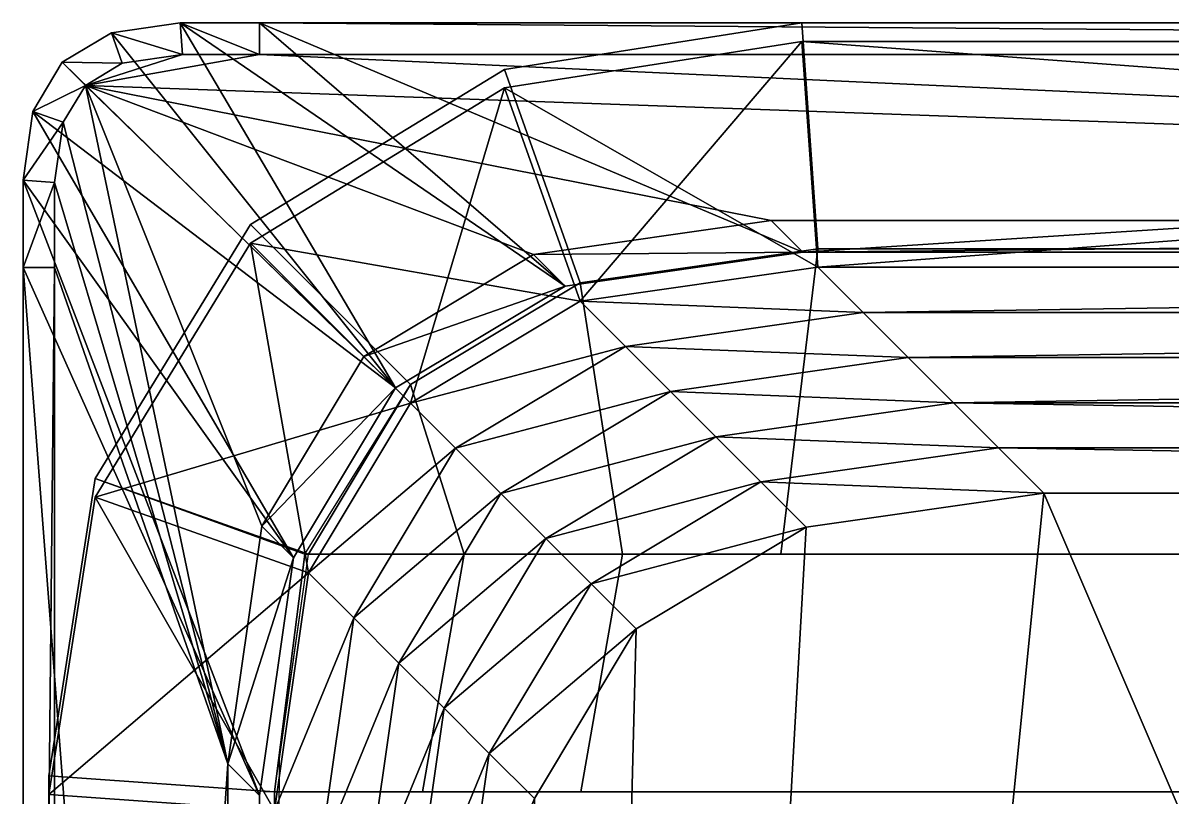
# Model space of a CAD drawing. Extents: x 0 to 153, y -230 to 0.
# Drawn here: x 0 to 38.19, y -25.44 to 0.27 of the extents above; entities that cross this region are included whole.
import ezdxf

# ---------------------------------------------------------------- set-up
doc = ezdxf.new("R2010")
doc.units = 0
doc.layers.add('LIXEIRA', color=141, linetype='CONTINUOUS')

msp = doc.modelspace()

# ---------------------------------------------------------------- linework, layer by layer
at = {"layer": 'LIXEIRA', "linetype": 'CONTINUOUS'}
for p, q in [((15.987, -1.275, 225.665), (25.861, 0.267, 225.665)), ((25.861, 0.267, 220), (15.987, -1.275, 220)), ((127.139, 0.267, 220), (25.861, 0.267, 220)), ((26.394, -7.23, 220), (25.861, 0.267, 220)), ((25.861, 0.267, 220), (25.861, 0.267, 225.665)), ((25.861, 0.267, 225.665), (26.394, -7.23, 225.665)), ((25.861, 0.267, 225.665), (127.139, 0.267, 225.665)), ((7.55, -6.425, 225.665), (15.987, -1.275, 225.665)), ((7.55, -6.425, 220), (15.987, -1.275, 220)), ((18.502, -8.358, 225.665), (15.987, -1.275, 225.665)), ((18.502, -8.358, 220), (15.987, -1.275, 220)), ((15.987, -1.275, 220), (15.987, -1.275, 225.665)), ((2.4, -14.862, 225.665), (7.55, -6.425, 225.665)), ((2.4, -14.862, 220), (7.55, -6.425, 220)), ((7.55, -6.425, 220), (12.865, -11.74, 220)), ((7.55, -6.425, 225.665), (12.865, -11.74, 225.665)), ((7.55, -6.425, 220), (7.55, -6.425, 225.665)), ((18.502, -8.358, 220), (26.394, -7.23, 220)), ((26.394, -7.23, 225.665), (18.502, -8.358, 225.665)), ((26.394, -7.23, 220), (126.606, -7.23, 220)), ((26.394, -7.23, 225.665), (26.394, -7.23, 220)), ((126.606, -7.23, 225.665), (26.394, -7.23, 225.665)), ((12.865, -11.74, 220), (18.502, -8.358, 220)), ((12.865, -11.74, 225.665), (18.502, -8.358, 225.665)), ((18.502, -8.358, 220), (18.502, -8.358, 225.665)), ((9.483, -17.377, 220), (12.865, -11.74, 220)), ((9.483, -17.377, 225.665), (12.865, -11.74, 225.665)), ((12.865, -11.74, 225.665), (12.865, -11.74, 220)), ((0.858, -24.736, 225.665), (2.4, -14.862, 225.665)), ((0.858, -24.736, 220), (2.4, -14.862, 220)), ((2.4, -14.862, 220), (9.483, -17.377, 220)), ((2.4, -14.862, 220), (2.4, -14.862, 225.665)), ((2.4, -14.862, 225.665), (9.483, -17.377, 225.665)), ((8.355, -25.269, 225.665), (9.483, -17.377, 225.665)), ((8.513, -24.168, 220), (9.483, -17.377, 220)), ((14.649, -17.377, 225.67), (9.359, -17.377, 225.67)), ((9.359, -17.377, 225.67), (9.483, -17.377, 220)), ((9.483, -17.377, 225.665), (9.483, -17.377, 220)), ((14.649, -17.377, 220), (14.649, -17.377, 225.67)), ((14.649, -17.377, 225.67), (72.502, -17.377, 225.67)), ((8.355, -202.97, 220), (8.513, -24.168, 220)), ((0.858, -203.502, 220), (0.858, -24.736, 220)), ((0.858, -24.736, 220), (0.858, -24.736, 225.665)), ((0.858, -24.736, 225.665), (8.355, -25.269, 225.665)), ((0.858, -203.502, 225.665), (0.858, -24.736, 225.665)), ((0.858, -24.736, 220), (8.512, -25.269, 220)), ((13.265, -25.269, 225.67), (7.975, -25.269, 225.67)), ((8.355, -202.97, 225.665), (8.355, -25.269, 225.665)), ((8.355, -25.269, 225.665), (8.512, -25.269, 220)), ((13.265, -25.269, 220), (13.265, -25.269, 225.67)), ((13.265, -25.269, 225.67), (71.118, -25.269, 225.67))]:
    msp.add_line(p, q, dxfattribs=at)
at = {"layer": 'LIXEIRA', "linetype": 'CONTINUOUS', "extrusion": (0, -1, 3e-16)}
for p, q in [((9.483, -17.377, 220), (14.649, -17.377, 220)), ((14.649, -17.377, 220), (19.909, -17.377, 220)), ((19.909, -17.377, 220), (25.169, -17.377, 220)), ((19.909, -17.377, 220), (19.909, -17.377, 225.67)), ((25.169, -17.377, 220), (30.429, -17.377, 220)), ((25.169, -17.377, 220), (25.169, -17.377, 225.67)), ((30.429, -17.377, 220), (35.689, -17.377, 220)), ((30.429, -17.377, 220), (30.429, -17.377, 225.67)), ((35.689, -17.377, 220), (40.949, -17.377, 220)), ((35.689, -17.377, 220), (35.689, -17.377, 225.67)), ((8.512, -25.269, 220), (13.265, -25.269, 220)), ((13.265, -25.269, 220), (18.525, -25.269, 220)), ((18.525, -25.269, 220), (23.785, -25.269, 220)), ((18.525, -25.269, 220), (18.525, -25.269, 225.67)), ((23.785, -25.269, 220), (29.045, -25.269, 220)), ((23.785, -25.269, 220), (23.785, -25.269, 225.67)), ((29.045, -25.269, 220), (34.305, -25.269, 220)), ((29.045, -25.269, 220), (29.045, -25.269, 225.67)), ((34.305, -25.269, 220), (39.565, -25.269, 220)), ((34.305, -25.269, 220), (34.305, -25.269, 225.67))]:
    msp.add_line(p, q, dxfattribs=at)
at = {"layer": 'LIXEIRA'}
for points in [[(5.222, 0.267, 220), (2.938, -0.059, 220), (5.297, -0.783, 220), (5.222, 0.267, 220)], [(2.938, -0.059, 210.562), (5.222, 0.267, 210.562), (12.365, -11.854, 209.914), (2.938, -0.059, 210.562)], [(5.222, 0.267, 210.562), (2.938, -0.059, 210.562), (5.222, 0.267, 215.281), (5.222, 0.267, 210.562)], [(2.938, -0.059, 215.281), (5.222, 0.267, 215.281), (2.938, -0.059, 210.562), (2.938, -0.059, 215.281)], [(2.938, -0.059, 220), (5.222, 0.267, 220), (2.938, -0.059, 215.281), (2.938, -0.059, 220)], [(5.222, 0.267, 215.281), (2.938, -0.059, 215.281), (5.222, 0.267, 220), (5.222, 0.267, 215.281)], [(7.855, 0.267, 220), (5.222, 0.267, 220), (7.855, -0.783, 220), (7.855, 0.267, 220)], [(5.297, -0.783, 220), (7.855, -0.783, 220), (5.222, 0.267, 220), (5.297, -0.783, 220)], [(5.222, 0.267, 210.562), (7.855, 0.267, 210.562), (18.002, -8.472, 209.914), (5.222, 0.267, 210.562)], [(18.002, -8.472, 209.914), (12.365, -11.854, 209.914), (5.222, 0.267, 210.562), (18.002, -8.472, 209.914)], [(7.855, 0.267, 210.562), (5.222, 0.267, 210.562), (7.855, 0.267, 215.281), (7.855, 0.267, 210.562)], [(5.222, 0.267, 215.281), (7.855, 0.267, 215.281), (5.222, 0.267, 210.562), (5.222, 0.267, 215.281)], [(5.222, 0.267, 220), (7.855, 0.267, 220), (5.222, 0.267, 215.281), (5.222, 0.267, 220)], [(7.855, 0.267, 215.281), (5.222, 0.267, 215.281), (7.855, 0.267, 220), (7.855, 0.267, 215.281)], [(145.145, 0.267, 220), (7.855, 0.267, 220), (145.145, -0.783, 220), (145.145, 0.267, 220)], [(7.855, -0.783, 220), (145.145, -0.783, 220), (7.855, 0.267, 220), (7.855, -0.783, 220)], [(25.894, -7.344, 209.914), (18.002, -8.472, 209.914), (7.855, 0.267, 210.562), (25.894, -7.344, 209.914)], [(145.145, 0.267, 210.562), (7.855, 0.267, 210.562), (145.145, 0.267, 215.281), (145.145, 0.267, 210.562)], [(7.855, 0.267, 215.281), (145.145, 0.267, 215.281), (7.855, 0.267, 210.562), (7.855, 0.267, 215.281)], [(7.855, 0.267, 210.562), (145.145, 0.267, 210.562), (25.894, -7.344, 209.914), (7.855, 0.267, 210.562)], [(7.855, 0.267, 220), (145.145, 0.267, 220), (7.855, 0.267, 215.281), (7.855, 0.267, 220)], [(145.145, 0.267, 215.281), (7.855, 0.267, 215.281), (145.145, 0.267, 220), (145.145, 0.267, 215.281)], [(127.106, -7.344, 209.914), (25.894, -7.344, 209.914), (145.145, 0.267, 210.562), (127.106, -7.344, 209.914)], [(2.938, -0.059, 220), (1.306, -1.039, 220), (3.296, -1.069, 220), (2.938, -0.059, 220)], [(1.306, -1.039, 210.562), (2.938, -0.059, 210.562), (12.365, -11.854, 209.914), (1.306, -1.039, 210.562)], [(2.938, -0.059, 210.562), (1.306, -1.039, 210.562), (2.938, -0.059, 215.281), (2.938, -0.059, 210.562)], [(1.306, -1.039, 215.281), (2.938, -0.059, 215.281), (1.306, -1.039, 210.562), (1.306, -1.039, 215.281)], [(1.306, -1.039, 220), (2.938, -0.059, 220), (1.306, -1.039, 215.281), (1.306, -1.039, 220)], [(2.938, -0.059, 215.281), (1.306, -1.039, 215.281), (2.938, -0.059, 220), (2.938, -0.059, 215.281)], [(3.296, -1.069, 220), (5.297, -0.783, 220), (2.938, -0.059, 220), (3.296, -1.069, 220)], [(25.861, -0.347, 209.488), (25.861, -0.347, 203.823), (15.987, -1.888, 203.823), (25.861, -0.347, 209.488)], [(15.987, -1.888, 203.823), (15.987, -1.888, 209.488), (25.861, -0.347, 209.488), (15.987, -1.888, 203.823)], [(25.861, -0.347, 209.488), (15.987, -1.888, 209.488), (18.502, -8.972, 209.488), (25.861, -0.347, 209.488)], [(15.987, -1.888, 203.823), (25.861, -0.347, 203.823), (26.394, -7.844, 203.823), (15.987, -1.888, 203.823)], [(18.502, -8.972, 209.488), (26.394, -7.844, 209.488), (25.861, -0.347, 209.488), (18.502, -8.972, 209.488)], [(25.861, -0.347, 209.488), (127.139, -0.347, 209.488), (127.139, -0.347, 203.823), (25.861, -0.347, 209.488)], [(127.139, -0.347, 203.823), (25.861, -0.347, 203.823), (25.861, -0.347, 209.488), (127.139, -0.347, 203.823)], [(126.606, -7.844, 209.488), (127.139, -0.347, 209.488), (25.861, -0.347, 209.488), (126.606, -7.844, 209.488)], [(25.861, -0.347, 209.488), (26.394, -7.844, 209.488), (126.606, -7.844, 209.488), (25.861, -0.347, 209.488)], [(26.394, -7.844, 203.823), (25.861, -0.347, 203.823), (127.139, -0.347, 203.823), (26.394, -7.844, 203.823)], [(127.139, -0.347, 203.823), (126.606, -7.844, 203.823), (26.394, -7.844, 203.823), (127.139, -0.347, 203.823)], [(1.306, -1.039, 220), (0.326, -2.671, 220), (2.071, -1.804, 220), (1.306, -1.039, 220)], [(0.326, -2.671, 210.562), (1.306, -1.039, 210.562), (12.365, -11.854, 209.914), (0.326, -2.671, 210.562)], [(1.306, -1.039, 210.562), (0.326, -2.671, 210.562), (1.306, -1.039, 215.281), (1.306, -1.039, 210.562)], [(0.326, -2.671, 215.281), (1.306, -1.039, 215.281), (0.326, -2.671, 210.562), (0.326, -2.671, 215.281)], [(0.326, -2.671, 220), (1.306, -1.039, 220), (0.326, -2.671, 215.281), (0.326, -2.671, 220)], [(1.306, -1.039, 215.281), (0.326, -2.671, 215.281), (1.306, -1.039, 220), (1.306, -1.039, 215.281)], [(2.071, -1.804, 220), (3.296, -1.069, 220), (1.306, -1.039, 220), (2.071, -1.804, 220)], [(3.296, -1.069, 219.609), (2.071, -1.804, 219.609), (5.297, -0.783, 219.609), (3.296, -1.069, 219.609)], [(5.297, -0.783, 219.609), (2.071, -1.804, 219.609), (7.855, -0.783, 219.609), (5.297, -0.783, 219.609)], [(7.855, -0.783, 219.609), (2.071, -1.804, 219.609), (128.156, -6.294, 219.609), (7.855, -0.783, 219.609)], [(3.296, -1.069, 220), (2.071, -1.804, 220), (3.296, -1.069, 219.609), (3.296, -1.069, 220)], [(2.071, -1.804, 219.609), (3.296, -1.069, 219.609), (2.071, -1.804, 220), (2.071, -1.804, 219.609)], [(5.297, -0.783, 220), (3.296, -1.069, 220), (5.297, -0.783, 219.609), (5.297, -0.783, 220)], [(3.296, -1.069, 219.609), (5.297, -0.783, 219.609), (3.296, -1.069, 220), (3.296, -1.069, 219.609)], [(7.855, -0.783, 220), (5.297, -0.783, 220), (7.855, -0.783, 219.609), (7.855, -0.783, 220)], [(5.297, -0.783, 219.609), (7.855, -0.783, 219.609), (5.297, -0.783, 220), (5.297, -0.783, 219.609)], [(145.145, -0.783, 219.609), (7.855, -0.783, 219.609), (128.156, -6.294, 219.609), (145.145, -0.783, 219.609)], [(145.145, -0.783, 219.609), (145.145, -0.783, 220), (7.855, -0.783, 219.609), (145.145, -0.783, 219.609)], [(7.855, -0.783, 220), (7.855, -0.783, 219.609), (145.145, -0.783, 220), (7.855, -0.783, 220)], [(1.336, -3.029, 220), (2.071, -1.804, 220), (0.326, -2.671, 220), (1.336, -3.029, 220)], [(1.336, -3.029, 219.609), (6.806, -24.333, 219.609), (2.071, -1.804, 219.609), (1.336, -3.029, 219.609)], [(2.071, -1.804, 220), (1.336, -3.029, 220), (2.071, -1.804, 219.609), (2.071, -1.804, 220)], [(1.336, -3.029, 219.609), (2.071, -1.804, 219.609), (1.336, -3.029, 220), (1.336, -3.029, 219.609)], [(2.071, -1.804, 219.609), (24.844, -6.294, 219.609), (128.156, -6.294, 219.609), (2.071, -1.804, 219.609)], [(16.952, -7.422, 219.609), (24.844, -6.294, 219.609), (2.071, -1.804, 219.609), (16.952, -7.422, 219.609)], [(6.806, -24.333, 219.609), (7.933, -16.441, 219.609), (2.071, -1.804, 219.609), (6.806, -24.333, 219.609)], [(7.933, -16.441, 219.609), (11.315, -10.804, 219.609), (2.071, -1.804, 219.609), (7.933, -16.441, 219.609)], [(11.315, -10.804, 219.609), (16.952, -7.422, 219.609), (2.071, -1.804, 219.609), (11.315, -10.804, 219.609)], [(15.987, -1.888, 209.488), (15.987, -1.888, 203.823), (7.55, -7.039, 203.823), (15.987, -1.888, 209.488)], [(7.55, -7.039, 203.823), (7.55, -7.039, 209.488), (15.987, -1.888, 209.488), (7.55, -7.039, 203.823)], [(15.987, -1.888, 209.488), (7.55, -7.039, 209.488), (12.865, -12.354, 209.488), (15.987, -1.888, 209.488)], [(7.55, -7.039, 203.823), (15.987, -1.888, 203.823), (18.502, -8.972, 203.823), (7.55, -7.039, 203.823)], [(15.987, -1.888, 209.488), (7.55, -7.039, 203.823), (15.987, -1.888, 203.823), (15.987, -1.888, 209.488)], [(12.865, -12.354, 209.488), (18.502, -8.972, 209.488), (15.987, -1.888, 209.488), (12.865, -12.354, 209.488)], [(26.394, -7.844, 203.823), (18.502, -8.972, 203.823), (15.987, -1.888, 203.823), (26.394, -7.844, 203.823)], [(0.326, -2.671, 220), (0, -4.955, 220), (1.336, -3.029, 220), (0.326, -2.671, 220)], [(0, -4.955, 210.562), (0.326, -2.671, 210.562), (8.983, -17.491, 209.914), (0, -4.955, 210.562)], [(0.326, -2.671, 210.562), (0, -4.955, 210.562), (0.326, -2.671, 215.281), (0.326, -2.671, 210.562)], [(0, -4.955, 215.281), (0.326, -2.671, 215.281), (0, -4.955, 210.562), (0, -4.955, 215.281)], [(0, -4.955, 220), (0.326, -2.671, 220), (0, -4.955, 215.281), (0, -4.955, 220)], [(0.326, -2.671, 215.281), (0, -4.955, 215.281), (0.326, -2.671, 220), (0.326, -2.671, 215.281)], [(12.365, -11.854, 209.914), (8.983, -17.491, 209.914), (0.326, -2.671, 210.562), (12.365, -11.854, 209.914)], [(1.05, -5.03, 220), (1.336, -3.029, 220), (0, -4.955, 220), (1.05, -5.03, 220)], [(1.05, -5.03, 219.609), (6.806, -24.333, 219.609), (1.336, -3.029, 219.609), (1.05, -5.03, 219.609)], [(1.336, -3.029, 220), (1.05, -5.03, 220), (1.336, -3.029, 219.609), (1.336, -3.029, 220)], [(1.05, -5.03, 219.609), (1.336, -3.029, 219.609), (1.05, -5.03, 220), (1.05, -5.03, 219.609)], [(0, -4.955, 220), (0, -7.855, 220), (1.05, -5.03, 220), (0, -4.955, 220)], [(0, -7.855, 210.562), (0, -4.955, 210.562), (7.855, -25.383, 209.914), (0, -7.855, 210.562)], [(8.983, -17.491, 209.914), (7.855, -25.383, 209.914), (0, -4.955, 210.562), (8.983, -17.491, 209.914)], [(0, -4.955, 210.562), (0, -7.855, 210.562), (0, -4.955, 215.281), (0, -4.955, 210.562)], [(0, -7.855, 215.281), (0, -4.955, 215.281), (0, -7.855, 210.562), (0, -7.855, 215.281)], [(0, -7.855, 220), (0, -4.955, 220), (0, -7.855, 215.281), (0, -7.855, 220)], [(0, -4.955, 215.281), (0, -7.855, 215.281), (0, -4.955, 220), (0, -4.955, 215.281)], [(1.05, -7.855, 220), (1.05, -5.03, 220), (0, -7.855, 220), (1.05, -7.855, 220)], [(1.05, -7.855, 219.609), (6.806, -24.333, 219.609), (1.05, -5.03, 219.609), (1.05, -7.855, 219.609)], [(1.05, -5.03, 220), (1.05, -7.855, 220), (1.05, -5.03, 219.609), (1.05, -5.03, 220)], [(1.05, -7.855, 219.609), (1.05, -5.03, 219.609), (1.05, -7.855, 220), (1.05, -7.855, 219.609)], [(24.844, -6.294, 220), (16.952, -7.422, 220), (25.894, -7.344, 220), (24.844, -6.294, 220)], [(16.952, -7.422, 220), (24.844, -6.294, 220), (16.952, -7.422, 219.609), (16.952, -7.422, 220)], [(24.844, -6.294, 219.609), (16.952, -7.422, 219.609), (24.844, -6.294, 220), (24.844, -6.294, 219.609)], [(24.844, -6.294, 219.609), (24.844, -6.294, 220), (128.156, -6.294, 219.609), (24.844, -6.294, 219.609)], [(128.156, -6.294, 220), (128.156, -6.294, 219.609), (24.844, -6.294, 220), (128.156, -6.294, 220)], [(24.844, -6.294, 220), (25.894, -7.344, 220), (128.156, -6.294, 220), (24.844, -6.294, 220)], [(127.106, -7.344, 220), (128.156, -6.294, 220), (25.894, -7.344, 220), (127.106, -7.344, 220)], [(7.55, -7.039, 209.488), (7.55, -7.039, 203.823), (2.4, -15.476, 203.823), (7.55, -7.039, 209.488)], [(2.4, -15.476, 203.823), (2.4, -15.476, 209.488), (7.55, -7.039, 209.488), (2.4, -15.476, 203.823)], [(7.55, -7.039, 209.488), (2.4, -15.476, 209.488), (9.483, -17.991, 209.488), (7.55, -7.039, 209.488)], [(2.4, -15.476, 203.823), (7.55, -7.039, 203.823), (12.865, -12.354, 203.823), (2.4, -15.476, 203.823)], [(9.483, -17.991, 209.488), (12.865, -12.354, 209.488), (7.55, -7.039, 209.488), (9.483, -17.991, 209.488)], [(18.502, -8.972, 203.823), (12.865, -12.354, 203.823), (7.55, -7.039, 203.823), (18.502, -8.972, 203.823)], [(16.952, -7.422, 220), (11.315, -10.804, 220), (18.002, -8.472, 220), (16.952, -7.422, 220)], [(11.315, -10.804, 220), (16.952, -7.422, 220), (11.315, -10.804, 219.609), (11.315, -10.804, 220)], [(16.952, -7.422, 219.609), (11.315, -10.804, 219.609), (16.952, -7.422, 220), (16.952, -7.422, 219.609)], [(18.002, -8.472, 220), (25.894, -7.344, 220), (16.952, -7.422, 220), (18.002, -8.472, 220)], [(18.002, -8.472, 214.957), (25.894, -7.344, 214.957), (18.002, -8.472, 217.478), (18.002, -8.472, 214.957)], [(25.894, -7.344, 217.478), (18.002, -8.472, 217.478), (25.894, -7.344, 214.957), (25.894, -7.344, 217.478)], [(18.002, -8.472, 209.914), (25.894, -7.344, 209.914), (18.002, -8.472, 212.435), (18.002, -8.472, 209.914)], [(25.894, -7.344, 212.435), (18.002, -8.472, 212.435), (25.894, -7.344, 209.914), (25.894, -7.344, 212.435)], [(18.002, -8.472, 212.435), (25.894, -7.344, 212.435), (18.002, -8.472, 214.957), (18.002, -8.472, 212.435)], [(25.894, -7.344, 214.957), (18.002, -8.472, 214.957), (25.894, -7.344, 212.435), (25.894, -7.344, 214.957)], [(25.894, -7.344, 220), (18.002, -8.472, 220), (25.894, -7.344, 217.478), (25.894, -7.344, 220)], [(18.002, -8.472, 217.478), (25.894, -7.344, 217.478), (18.002, -8.472, 220), (18.002, -8.472, 217.478)], [(25.894, -7.344, 214.957), (25.894, -7.344, 212.435), (127.106, -7.344, 214.957), (25.894, -7.344, 214.957)], [(127.106, -7.344, 212.435), (127.106, -7.344, 214.957), (25.894, -7.344, 212.435), (127.106, -7.344, 212.435)], [(25.894, -7.344, 217.478), (25.894, -7.344, 214.957), (127.106, -7.344, 217.478), (25.894, -7.344, 217.478)], [(127.106, -7.344, 214.957), (127.106, -7.344, 217.478), (25.894, -7.344, 214.957), (127.106, -7.344, 214.957)], [(25.894, -7.344, 217.478), (127.106, -7.344, 217.478), (25.894, -7.344, 220), (25.894, -7.344, 217.478)], [(127.106, -7.344, 220), (25.894, -7.344, 220), (127.106, -7.344, 217.478), (127.106, -7.344, 220)], [(25.894, -7.344, 209.914), (127.106, -7.344, 209.914), (25.894, -7.344, 212.435), (25.894, -7.344, 209.914)], [(127.106, -7.344, 212.435), (25.894, -7.344, 212.435), (127.106, -7.344, 209.914), (127.106, -7.344, 212.435)], [(0, -112.279, 215.281), (0, -111.7, 217.641), (0, -7.855, 215.281), (0, -112.279, 215.281)], [(0, -7.855, 220), (0, -110.093, 220), (1.05, -7.855, 220), (0, -7.855, 220)], [(1.05, -110.034, 220), (1.05, -7.855, 220), (0, -110.093, 220), (1.05, -110.034, 220)], [(0, -110.093, 210.562), (0, -7.855, 210.562), (7.855, -110.093, 209.914), (0, -110.093, 210.562)], [(7.855, -25.383, 209.914), (7.855, -110.093, 209.914), (0, -7.855, 210.562), (7.855, -25.383, 209.914)], [(0, -7.855, 210.562), (0, -110.093, 210.562), (0, -7.855, 215.281), (0, -7.855, 210.562)], [(0, -111.7, 212.922), (0, -7.855, 215.281), (0, -110.093, 210.562), (0, -111.7, 212.922)], [(0, -111.7, 212.922), (0, -112.279, 215.281), (0, -7.855, 215.281), (0, -111.7, 212.922)], [(0, -110.093, 220), (0, -7.855, 220), (0, -111.7, 217.641), (0, -110.093, 220)], [(0, -7.855, 215.281), (0, -111.7, 217.641), (0, -7.855, 220), (0, -7.855, 215.281)], [(1.05, -110.034, 219.609), (6.806, -24.333, 219.609), (1.05, -7.855, 219.609), (1.05, -110.034, 219.609)], [(1.05, -7.855, 220), (1.05, -110.034, 220), (1.05, -7.855, 219.609), (1.05, -7.855, 220)], [(1.05, -110.034, 219.609), (1.05, -7.855, 219.609), (1.05, -110.034, 220), (1.05, -110.034, 219.609)], [(26.394, -7.844, 101.338), (18.502, -8.972, 101.338), (27.894, -9.344, 100.43), (26.394, -7.844, 101.338)], [(18.502, -8.972, 101.338), (26.394, -7.844, 101.338), (18.502, -8.972, 220.431), (18.502, -8.972, 101.338)], [(26.394, -7.844, 220.431), (18.502, -8.972, 220.431), (26.394, -7.844, 101.338), (26.394, -7.844, 220.431)], [(26.394, -7.844, 101.338), (27.894, -9.344, 100.43), (18.502, -8.972, 101.338), (26.394, -7.844, 101.338)], [(18.502, -8.972, 101.338), (18.502, -8.972, 220.431), (26.394, -7.844, 101.338), (18.502, -8.972, 101.338)], [(26.394, -7.844, 220.431), (26.394, -7.844, 101.338), (18.502, -8.972, 220.431), (26.394, -7.844, 220.431)], [(26.394, -7.844, 101.338), (27.894, -9.344, 100.43), (126.606, -7.844, 101.338), (26.394, -7.844, 101.338)], [(26.394, -7.844, 101.338), (126.606, -7.844, 101.338), (26.394, -7.844, 220.431), (26.394, -7.844, 101.338)], [(126.606, -7.844, 220.431), (26.394, -7.844, 220.431), (126.606, -7.844, 101.338), (126.606, -7.844, 220.431)], [(26.394, -7.844, 101.338), (126.606, -7.844, 101.338), (27.894, -9.344, 100.43), (26.394, -7.844, 101.338)], [(26.394, -7.844, 101.338), (26.394, -7.844, 220.431), (126.606, -7.844, 101.338), (26.394, -7.844, 101.338)], [(126.606, -7.844, 220.431), (126.606, -7.844, 101.338), (26.394, -7.844, 220.431), (126.606, -7.844, 220.431)], [(125.106, -9.344, 100.43), (126.606, -7.844, 101.338), (27.894, -9.344, 100.43), (125.106, -9.344, 100.43)], [(125.106, -9.344, 100.43), (27.894, -9.344, 100.43), (126.606, -7.844, 101.338), (125.106, -9.344, 100.43)], [(12.365, -11.854, 220), (18.002, -8.472, 220), (11.315, -10.804, 220), (12.365, -11.854, 220)], [(12.365, -11.854, 214.957), (18.002, -8.472, 214.957), (12.365, -11.854, 217.478), (12.365, -11.854, 214.957)], [(18.002, -8.472, 217.478), (12.365, -11.854, 217.478), (18.002, -8.472, 214.957), (18.002, -8.472, 217.478)], [(12.365, -11.854, 209.914), (18.002, -8.472, 209.914), (12.365, -11.854, 212.435), (12.365, -11.854, 209.914)], [(18.002, -8.472, 212.435), (12.365, -11.854, 212.435), (18.002, -8.472, 209.914), (18.002, -8.472, 212.435)], [(12.365, -11.854, 212.435), (18.002, -8.472, 212.435), (12.365, -11.854, 214.957), (12.365, -11.854, 212.435)], [(18.002, -8.472, 214.957), (12.365, -11.854, 214.957), (18.002, -8.472, 212.435), (18.002, -8.472, 214.957)], [(18.002, -8.472, 220), (12.365, -11.854, 220), (18.002, -8.472, 217.478), (18.002, -8.472, 220)], [(12.365, -11.854, 217.478), (18.002, -8.472, 217.478), (12.365, -11.854, 220), (12.365, -11.854, 217.478)], [(18.502, -8.972, 101.338), (12.865, -12.354, 101.338), (20.002, -10.472, 100.43), (18.502, -8.972, 101.338)], [(12.865, -12.354, 101.338), (18.502, -8.972, 101.338), (12.865, -12.354, 220.431), (12.865, -12.354, 101.338)], [(18.502, -8.972, 220.431), (12.865, -12.354, 220.431), (18.502, -8.972, 101.338), (18.502, -8.972, 220.431)], [(18.502, -8.972, 101.338), (20.002, -10.472, 100.43), (12.865, -12.354, 101.338), (18.502, -8.972, 101.338)], [(12.865, -12.354, 101.338), (12.865, -12.354, 220.431), (18.502, -8.972, 101.338), (12.865, -12.354, 101.338)], [(18.502, -8.972, 220.431), (18.502, -8.972, 101.338), (12.865, -12.354, 220.431), (18.502, -8.972, 220.431)], [(20.002, -10.472, 100.43), (27.894, -9.344, 100.43), (18.502, -8.972, 101.338), (20.002, -10.472, 100.43)], [(20.002, -10.472, 100.43), (18.502, -8.972, 101.338), (27.894, -9.344, 100.43), (20.002, -10.472, 100.43)], [(27.894, -9.344, 81.08), (20.002, -10.472, 81.08), (29.394, -10.844, 80.173), (27.894, -9.344, 81.08)], [(20.002, -10.472, 81.08), (27.894, -9.344, 81.08), (20.002, -10.472, 100.43), (20.002, -10.472, 81.08)], [(27.894, -9.344, 100.43), (20.002, -10.472, 100.43), (27.894, -9.344, 81.08), (27.894, -9.344, 100.43)], [(27.894, -9.344, 81.08), (29.394, -10.844, 80.173), (20.002, -10.472, 81.08), (27.894, -9.344, 81.08)], [(20.002, -10.472, 81.08), (20.002, -10.472, 100.43), (27.894, -9.344, 81.08), (20.002, -10.472, 81.08)], [(27.894, -9.344, 100.43), (27.894, -9.344, 81.08), (20.002, -10.472, 100.43), (27.894, -9.344, 100.43)], [(27.894, -9.344, 81.08), (125.106, -9.344, 81.08), (27.894, -9.344, 100.43), (27.894, -9.344, 81.08)], [(125.106, -9.344, 100.43), (27.894, -9.344, 100.43), (125.106, -9.344, 81.08), (125.106, -9.344, 100.43)], [(27.894, -9.344, 81.08), (29.394, -10.844, 80.173), (125.106, -9.344, 81.08), (27.894, -9.344, 81.08)], [(27.894, -9.344, 81.08), (27.894, -9.344, 100.43), (125.106, -9.344, 81.08), (27.894, -9.344, 81.08)], [(125.106, -9.344, 100.43), (125.106, -9.344, 81.08), (27.894, -9.344, 100.43), (125.106, -9.344, 100.43)], [(27.894, -9.344, 81.08), (125.106, -9.344, 81.08), (29.394, -10.844, 80.173), (27.894, -9.344, 81.08)], [(123.606, -10.844, 80.173), (125.106, -9.344, 81.08), (29.394, -10.844, 80.173), (123.606, -10.844, 80.173)], [(123.606, -10.844, 80.173), (29.394, -10.844, 80.173), (125.106, -9.344, 81.08), (123.606, -10.844, 80.173)], [(14.365, -13.854, 100.43), (20.002, -10.472, 100.43), (12.865, -12.354, 101.338), (14.365, -13.854, 100.43)], [(14.365, -13.854, 100.43), (12.865, -12.354, 101.338), (20.002, -10.472, 100.43), (14.365, -13.854, 100.43)], [(14.365, -13.854, 81.08), (20.002, -10.472, 81.08), (14.365, -13.854, 100.43), (14.365, -13.854, 81.08)], [(20.002, -10.472, 100.43), (14.365, -13.854, 100.43), (20.002, -10.472, 81.08), (20.002, -10.472, 100.43)], [(20.002, -10.472, 81.08), (14.365, -13.854, 81.08), (21.502, -11.972, 80.173), (20.002, -10.472, 81.08)], [(14.365, -13.854, 81.08), (14.365, -13.854, 100.43), (20.002, -10.472, 81.08), (14.365, -13.854, 81.08)], [(20.002, -10.472, 100.43), (20.002, -10.472, 81.08), (14.365, -13.854, 100.43), (20.002, -10.472, 100.43)], [(20.002, -10.472, 81.08), (21.502, -11.972, 80.173), (14.365, -13.854, 81.08), (20.002, -10.472, 81.08)], [(21.502, -11.972, 80.173), (29.394, -10.844, 80.173), (20.002, -10.472, 81.08), (21.502, -11.972, 80.173)], [(21.502, -11.972, 80.173), (20.002, -10.472, 81.08), (29.394, -10.844, 80.173), (21.502, -11.972, 80.173)], [(11.315, -10.804, 220), (7.933, -16.441, 220), (12.365, -11.854, 220), (11.315, -10.804, 220)], [(7.933, -16.441, 220), (11.315, -10.804, 220), (7.933, -16.441, 219.609), (7.933, -16.441, 220)], [(11.315, -10.804, 219.609), (7.933, -16.441, 219.609), (11.315, -10.804, 220), (11.315, -10.804, 219.609)], [(29.394, -10.844, 60.823), (21.502, -11.972, 60.823), (30.894, -12.344, 59.916), (29.394, -10.844, 60.823)], [(21.502, -11.972, 60.823), (29.394, -10.844, 60.823), (21.502, -11.972, 80.173), (21.502, -11.972, 60.823)], [(29.394, -10.844, 80.173), (21.502, -11.972, 80.173), (29.394, -10.844, 60.823), (29.394, -10.844, 80.173)], [(29.394, -10.844, 60.823), (30.894, -12.344, 59.916), (21.502, -11.972, 60.823), (29.394, -10.844, 60.823)], [(21.502, -11.972, 60.823), (21.502, -11.972, 80.173), (29.394, -10.844, 60.823), (21.502, -11.972, 60.823)], [(29.394, -10.844, 80.173), (29.394, -10.844, 60.823), (21.502, -11.972, 80.173), (29.394, -10.844, 80.173)], [(29.394, -10.844, 60.823), (30.894, -12.344, 59.916), (123.606, -10.844, 60.823), (29.394, -10.844, 60.823)], [(29.394, -10.844, 60.823), (123.606, -10.844, 60.823), (29.394, -10.844, 80.173), (29.394, -10.844, 60.823)], [(123.606, -10.844, 80.173), (29.394, -10.844, 80.173), (123.606, -10.844, 60.823), (123.606, -10.844, 80.173)], [(29.394, -10.844, 60.823), (123.606, -10.844, 60.823), (30.894, -12.344, 59.916), (29.394, -10.844, 60.823)], [(29.394, -10.844, 60.823), (29.394, -10.844, 80.173), (123.606, -10.844, 60.823), (29.394, -10.844, 60.823)], [(123.606, -10.844, 80.173), (123.606, -10.844, 60.823), (29.394, -10.844, 80.173), (123.606, -10.844, 80.173)], [(122.106, -12.344, 59.916), (123.606, -10.844, 60.823), (30.894, -12.344, 59.916), (122.106, -12.344, 59.916)], [(122.106, -12.344, 59.916), (30.894, -12.344, 59.916), (123.606, -10.844, 60.823), (122.106, -12.344, 59.916)], [(8.983, -17.491, 220), (12.365, -11.854, 220), (7.933, -16.441, 220), (8.983, -17.491, 220)], [(8.983, -17.491, 214.957), (12.365, -11.854, 214.957), (8.983, -17.491, 217.478), (8.983, -17.491, 214.957)], [(12.365, -11.854, 217.478), (8.983, -17.491, 217.478), (12.365, -11.854, 214.957), (12.365, -11.854, 217.478)], [(8.983, -17.491, 209.914), (12.365, -11.854, 209.914), (8.983, -17.491, 212.435), (8.983, -17.491, 209.914)], [(12.365, -11.854, 212.435), (8.983, -17.491, 212.435), (12.365, -11.854, 209.914), (12.365, -11.854, 212.435)], [(8.983, -17.491, 212.435), (12.365, -11.854, 212.435), (8.983, -17.491, 214.957), (8.983, -17.491, 212.435)], [(12.365, -11.854, 214.957), (8.983, -17.491, 214.957), (12.365, -11.854, 212.435), (12.365, -11.854, 214.957)], [(12.365, -11.854, 220), (8.983, -17.491, 220), (12.365, -11.854, 217.478), (12.365, -11.854, 220)], [(8.983, -17.491, 217.478), (12.365, -11.854, 217.478), (8.983, -17.491, 220), (8.983, -17.491, 217.478)], [(15.865, -15.354, 80.173), (21.502, -11.972, 80.173), (14.365, -13.854, 81.08), (15.865, -15.354, 80.173)], [(15.865, -15.354, 80.173), (14.365, -13.854, 81.08), (21.502, -11.972, 80.173), (15.865, -15.354, 80.173)], [(15.865, -15.354, 60.823), (21.502, -11.972, 60.823), (15.865, -15.354, 80.173), (15.865, -15.354, 60.823)], [(21.502, -11.972, 80.173), (15.865, -15.354, 80.173), (21.502, -11.972, 60.823), (21.502, -11.972, 80.173)], [(21.502, -11.972, 60.823), (15.865, -15.354, 60.823), (23.002, -13.472, 59.916), (21.502, -11.972, 60.823)], [(15.865, -15.354, 60.823), (15.865, -15.354, 80.173), (21.502, -11.972, 60.823), (15.865, -15.354, 60.823)], [(21.502, -11.972, 80.173), (21.502, -11.972, 60.823), (15.865, -15.354, 80.173), (21.502, -11.972, 80.173)], [(21.502, -11.972, 60.823), (23.002, -13.472, 59.916), (15.865, -15.354, 60.823), (21.502, -11.972, 60.823)], [(23.002, -13.472, 59.916), (30.894, -12.344, 59.916), (21.502, -11.972, 60.823), (23.002, -13.472, 59.916)], [(23.002, -13.472, 59.916), (21.502, -11.972, 60.823), (30.894, -12.344, 59.916), (23.002, -13.472, 59.916)], [(12.865, -12.354, 203.823), (9.483, -17.991, 203.823), (2.4, -15.476, 203.823), (12.865, -12.354, 203.823)], [(12.865, -12.354, 101.338), (9.483, -17.991, 101.338), (14.365, -13.854, 100.43), (12.865, -12.354, 101.338)], [(9.483, -17.991, 101.338), (12.865, -12.354, 101.338), (9.483, -17.991, 220.431), (9.483, -17.991, 101.338)], [(12.865, -12.354, 220.431), (9.483, -17.991, 220.431), (12.865, -12.354, 101.338), (12.865, -12.354, 220.431)], [(12.865, -12.354, 101.338), (14.365, -13.854, 100.43), (9.483, -17.991, 101.338), (12.865, -12.354, 101.338)], [(9.483, -17.991, 101.338), (9.483, -17.991, 220.431), (12.865, -12.354, 101.338), (9.483, -17.991, 101.338)], [(12.865, -12.354, 220.431), (12.865, -12.354, 101.338), (9.483, -17.991, 220.431), (12.865, -12.354, 220.431)], [(30.894, -12.344, 40.566), (23.002, -13.472, 40.566), (32.394, -13.844, 39.658), (30.894, -12.344, 40.566)], [(23.002, -13.472, 40.566), (30.894, -12.344, 40.566), (23.002, -13.472, 59.916), (23.002, -13.472, 40.566)], [(30.894, -12.344, 59.916), (23.002, -13.472, 59.916), (30.894, -12.344, 40.566), (30.894, -12.344, 59.916)], [(30.894, -12.344, 40.566), (32.394, -13.844, 39.658), (23.002, -13.472, 40.566), (30.894, -12.344, 40.566)], [(23.002, -13.472, 40.566), (23.002, -13.472, 59.916), (30.894, -12.344, 40.566), (23.002, -13.472, 40.566)], [(30.894, -12.344, 59.916), (30.894, -12.344, 40.566), (23.002, -13.472, 59.916), (30.894, -12.344, 59.916)], [(30.894, -12.344, 59.916), (30.894, -12.344, 40.566), (122.106, -12.344, 59.916), (30.894, -12.344, 59.916)], [(122.106, -12.344, 40.566), (122.106, -12.344, 59.916), (30.894, -12.344, 40.566), (122.106, -12.344, 40.566)], [(32.394, -13.844, 39.658), (120.606, -13.844, 39.658), (30.894, -12.344, 40.566), (32.394, -13.844, 39.658)], [(122.106, -12.344, 40.566), (30.894, -12.344, 40.566), (120.606, -13.844, 39.658), (122.106, -12.344, 40.566)], [(30.894, -12.344, 59.916), (122.106, -12.344, 59.916), (30.894, -12.344, 40.566), (30.894, -12.344, 59.916)], [(122.106, -12.344, 40.566), (30.894, -12.344, 40.566), (122.106, -12.344, 59.916), (122.106, -12.344, 40.566)], [(32.394, -13.844, 39.658), (30.894, -12.344, 40.566), (120.606, -13.844, 39.658), (32.394, -13.844, 39.658)], [(122.106, -12.344, 40.566), (120.606, -13.844, 39.658), (30.894, -12.344, 40.566), (122.106, -12.344, 40.566)], [(17.365, -16.854, 59.916), (23.002, -13.472, 59.916), (15.865, -15.354, 60.823), (17.365, -16.854, 59.916)], [(17.365, -16.854, 59.916), (15.865, -15.354, 60.823), (23.002, -13.472, 59.916), (17.365, -16.854, 59.916)], [(17.365, -16.854, 40.566), (23.002, -13.472, 40.566), (17.365, -16.854, 59.916), (17.365, -16.854, 40.566)], [(23.002, -13.472, 59.916), (17.365, -16.854, 59.916), (23.002, -13.472, 40.566), (23.002, -13.472, 59.916)], [(23.002, -13.472, 40.566), (17.365, -16.854, 40.566), (24.502, -14.972, 39.658), (23.002, -13.472, 40.566)], [(17.365, -16.854, 40.566), (17.365, -16.854, 59.916), (23.002, -13.472, 40.566), (17.365, -16.854, 40.566)], [(23.002, -13.472, 59.916), (23.002, -13.472, 40.566), (17.365, -16.854, 59.916), (23.002, -13.472, 59.916)], [(23.002, -13.472, 40.566), (24.502, -14.972, 39.658), (17.365, -16.854, 40.566), (23.002, -13.472, 40.566)], [(24.502, -14.972, 39.658), (32.394, -13.844, 39.658), (23.002, -13.472, 40.566), (24.502, -14.972, 39.658)], [(24.502, -14.972, 39.658), (23.002, -13.472, 40.566), (32.394, -13.844, 39.658), (24.502, -14.972, 39.658)], [(10.983, -19.491, 100.43), (14.365, -13.854, 100.43), (9.483, -17.991, 101.338), (10.983, -19.491, 100.43)], [(10.983, -19.491, 100.43), (9.483, -17.991, 101.338), (14.365, -13.854, 100.43), (10.983, -19.491, 100.43)], [(10.983, -19.491, 81.08), (14.365, -13.854, 81.08), (10.983, -19.491, 100.43), (10.983, -19.491, 81.08)], [(14.365, -13.854, 100.43), (10.983, -19.491, 100.43), (14.365, -13.854, 81.08), (14.365, -13.854, 100.43)], [(14.365, -13.854, 81.08), (10.983, -19.491, 81.08), (15.865, -15.354, 80.173), (14.365, -13.854, 81.08)], [(10.983, -19.491, 81.08), (10.983, -19.491, 100.43), (14.365, -13.854, 81.08), (10.983, -19.491, 81.08)], [(14.365, -13.854, 100.43), (14.365, -13.854, 81.08), (10.983, -19.491, 100.43), (14.365, -13.854, 100.43)], [(14.365, -13.854, 81.08), (15.865, -15.354, 80.173), (10.983, -19.491, 81.08), (14.365, -13.854, 81.08)], [(24.502, -14.972, 20.308), (32.394, -13.844, 20.308), (24.502, -14.972, 39.658), (24.502, -14.972, 20.308)], [(32.394, -13.844, 39.658), (24.502, -14.972, 39.658), (32.394, -13.844, 20.308), (32.394, -13.844, 39.658)], [(32.394, -13.844, 20.308), (24.502, -14.972, 20.308), (33.894, -15.344, 19.401), (32.394, -13.844, 20.308)], [(24.502, -14.972, 20.308), (24.502, -14.972, 39.658), (32.394, -13.844, 20.308), (24.502, -14.972, 20.308)], [(32.394, -13.844, 39.658), (32.394, -13.844, 20.308), (24.502, -14.972, 39.658), (32.394, -13.844, 39.658)], [(32.394, -13.844, 20.308), (33.894, -15.344, 19.401), (24.502, -14.972, 20.308), (32.394, -13.844, 20.308)], [(120.606, -13.844, 20.308), (120.606, -13.844, 39.658), (32.394, -13.844, 20.308), (120.606, -13.844, 20.308)], [(32.394, -13.844, 39.658), (32.394, -13.844, 20.308), (120.606, -13.844, 39.658), (32.394, -13.844, 39.658)], [(33.894, -15.344, 19.401), (119.106, -15.344, 19.401), (32.394, -13.844, 20.308), (33.894, -15.344, 19.401)], [(120.606, -13.844, 20.308), (32.394, -13.844, 20.308), (119.106, -15.344, 19.401), (120.606, -13.844, 20.308)], [(120.606, -13.844, 20.308), (32.394, -13.844, 20.308), (120.606, -13.844, 39.658), (120.606, -13.844, 20.308)], [(32.394, -13.844, 39.658), (120.606, -13.844, 39.658), (32.394, -13.844, 20.308), (32.394, -13.844, 39.658)], [(33.894, -15.344, 19.401), (32.394, -13.844, 20.308), (119.106, -15.344, 19.401), (33.894, -15.344, 19.401)], [(120.606, -13.844, 20.308), (119.106, -15.344, 19.401), (32.394, -13.844, 20.308), (120.606, -13.844, 20.308)], [(18.865, -18.354, 39.658), (24.502, -14.972, 39.658), (17.365, -16.854, 40.566), (18.865, -18.354, 39.658)], [(18.865, -18.354, 39.658), (17.365, -16.854, 40.566), (24.502, -14.972, 39.658), (18.865, -18.354, 39.658)], [(18.865, -18.354, 20.308), (24.502, -14.972, 20.308), (18.865, -18.354, 39.658), (18.865, -18.354, 20.308)], [(24.502, -14.972, 39.658), (18.865, -18.354, 39.658), (24.502, -14.972, 20.308), (24.502, -14.972, 39.658)], [(24.502, -14.972, 20.308), (18.865, -18.354, 20.308), (26.002, -16.472, 19.401), (24.502, -14.972, 20.308)], [(18.865, -18.354, 20.308), (18.865, -18.354, 39.658), (24.502, -14.972, 20.308), (18.865, -18.354, 20.308)], [(24.502, -14.972, 39.658), (24.502, -14.972, 20.308), (18.865, -18.354, 39.658), (24.502, -14.972, 39.658)], [(24.502, -14.972, 20.308), (26.002, -16.472, 19.401), (18.865, -18.354, 20.308), (24.502, -14.972, 20.308)], [(26.002, -16.472, 19.401), (33.894, -15.344, 19.401), (24.502, -14.972, 20.308), (26.002, -16.472, 19.401)], [(26.002, -16.472, 19.401), (24.502, -14.972, 20.308), (33.894, -15.344, 19.401), (26.002, -16.472, 19.401)], [(2.4, -15.476, 209.488), (2.4, -15.476, 203.823), (0.858, -25.35, 203.823), (2.4, -15.476, 209.488)], [(0.858, -25.35, 203.823), (0.858, -25.35, 209.488), (2.4, -15.476, 209.488), (0.858, -25.35, 203.823)], [(2.4, -15.476, 209.488), (0.858, -25.35, 209.488), (8.355, -25.883, 209.488), (2.4, -15.476, 209.488)], [(0.858, -25.35, 203.823), (2.4, -15.476, 203.823), (9.483, -17.991, 203.823), (0.858, -25.35, 203.823)], [(8.355, -25.883, 209.488), (9.483, -17.991, 209.488), (2.4, -15.476, 209.488), (8.355, -25.883, 209.488)], [(12.483, -20.991, 80.173), (15.865, -15.354, 80.173), (10.983, -19.491, 81.08), (12.483, -20.991, 80.173)], [(12.483, -20.991, 80.173), (10.983, -19.491, 81.08), (15.865, -15.354, 80.173), (12.483, -20.991, 80.173)], [(12.483, -20.991, 60.823), (15.865, -15.354, 60.823), (12.483, -20.991, 80.173), (12.483, -20.991, 60.823)], [(15.865, -15.354, 80.173), (12.483, -20.991, 80.173), (15.865, -15.354, 60.823), (15.865, -15.354, 80.173)], [(15.865, -15.354, 60.823), (12.483, -20.991, 60.823), (17.365, -16.854, 59.916), (15.865, -15.354, 60.823)], [(12.483, -20.991, 60.823), (12.483, -20.991, 80.173), (15.865, -15.354, 60.823), (12.483, -20.991, 60.823)], [(15.865, -15.354, 80.173), (15.865, -15.354, 60.823), (12.483, -20.991, 80.173), (15.865, -15.354, 80.173)], [(15.865, -15.354, 60.823), (17.365, -16.854, 59.916), (12.483, -20.991, 60.823), (15.865, -15.354, 60.823)], [(26.002, -16.472, 0), (15.855, -196.083, 0), (33.894, -15.344, 0), (26.002, -16.472, 0)], [(15.855, -196.083, 0), (119.106, -214.122, 0), (33.894, -15.344, 0), (15.855, -196.083, 0)], [(26.002, -16.472, 0), (33.894, -15.344, 0), (15.855, -196.083, 0), (26.002, -16.472, 0)], [(15.855, -196.083, 0), (33.894, -15.344, 0), (119.106, -214.122, 0), (15.855, -196.083, 0)], [(26.002, -16.472, 0), (33.894, -15.344, 0), (26.002, -16.472, 19.401), (26.002, -16.472, 0)], [(33.894, -15.344, 19.401), (26.002, -16.472, 19.401), (33.894, -15.344, 0), (33.894, -15.344, 19.401)], [(26.002, -16.472, 0), (26.002, -16.472, 19.401), (33.894, -15.344, 0), (26.002, -16.472, 0)], [(33.894, -15.344, 19.401), (33.894, -15.344, 0), (26.002, -16.472, 19.401), (33.894, -15.344, 19.401)], [(119.106, -15.344, 0), (119.106, -15.344, 19.401), (33.894, -15.344, 0), (119.106, -15.344, 0)], [(33.894, -15.344, 19.401), (33.894, -15.344, 0), (119.106, -15.344, 19.401), (33.894, -15.344, 19.401)], [(33.894, -15.344, 0), (119.106, -214.122, 0), (119.106, -15.344, 0), (33.894, -15.344, 0)], [(119.106, -15.344, 0), (33.894, -15.344, 0), (119.106, -15.344, 19.401), (119.106, -15.344, 0)], [(33.894, -15.344, 19.401), (119.106, -15.344, 19.401), (33.894, -15.344, 0), (33.894, -15.344, 19.401)], [(33.894, -15.344, 0), (119.106, -15.344, 0), (119.106, -214.122, 0), (33.894, -15.344, 0)], [(7.933, -16.441, 220), (6.806, -24.333, 220), (8.983, -17.491, 220), (7.933, -16.441, 220)], [(6.806, -24.333, 220), (7.933, -16.441, 220), (6.806, -24.333, 219.609), (6.806, -24.333, 220)], [(7.933, -16.441, 219.609), (6.806, -24.333, 219.609), (7.933, -16.441, 220), (7.933, -16.441, 219.609)], [(20.365, -19.854, 0), (15.855, -196.083, 0), (26.002, -16.472, 0), (20.365, -19.854, 0)], [(20.365, -19.854, 0), (26.002, -16.472, 0), (15.855, -196.083, 0), (20.365, -19.854, 0)], [(20.365, -19.854, 19.401), (26.002, -16.472, 19.401), (18.865, -18.354, 20.308), (20.365, -19.854, 19.401)], [(20.365, -19.854, 19.401), (18.865, -18.354, 20.308), (26.002, -16.472, 19.401), (20.365, -19.854, 19.401)], [(20.365, -19.854, 0), (26.002, -16.472, 0), (20.365, -19.854, 19.401), (20.365, -19.854, 0)], [(26.002, -16.472, 19.401), (20.365, -19.854, 19.401), (26.002, -16.472, 0), (26.002, -16.472, 19.401)], [(20.365, -19.854, 0), (20.365, -19.854, 19.401), (26.002, -16.472, 0), (20.365, -19.854, 0)], [(26.002, -16.472, 19.401), (26.002, -16.472, 0), (20.365, -19.854, 19.401), (26.002, -16.472, 19.401)], [(13.983, -22.491, 59.916), (17.365, -16.854, 59.916), (12.483, -20.991, 60.823), (13.983, -22.491, 59.916)], [(13.983, -22.491, 59.916), (12.483, -20.991, 60.823), (17.365, -16.854, 59.916), (13.983, -22.491, 59.916)], [(13.983, -22.491, 40.566), (17.365, -16.854, 40.566), (13.983, -22.491, 59.916), (13.983, -22.491, 40.566)], [(17.365, -16.854, 59.916), (13.983, -22.491, 59.916), (17.365, -16.854, 40.566), (17.365, -16.854, 59.916)], [(17.365, -16.854, 40.566), (13.983, -22.491, 40.566), (18.865, -18.354, 39.658), (17.365, -16.854, 40.566)], [(13.983, -22.491, 40.566), (13.983, -22.491, 59.916), (17.365, -16.854, 40.566), (13.983, -22.491, 40.566)], [(17.365, -16.854, 59.916), (17.365, -16.854, 40.566), (13.983, -22.491, 59.916), (17.365, -16.854, 59.916)], [(17.365, -16.854, 40.566), (18.865, -18.354, 39.658), (13.983, -22.491, 40.566), (17.365, -16.854, 40.566)], [(7.855, -25.383, 220), (8.983, -17.491, 220), (6.806, -24.333, 220), (7.855, -25.383, 220)], [(7.855, -25.383, 214.957), (8.983, -17.491, 214.957), (7.855, -25.383, 217.478), (7.855, -25.383, 214.957)], [(8.983, -17.491, 217.478), (7.855, -25.383, 217.478), (8.983, -17.491, 214.957), (8.983, -17.491, 217.478)], [(7.855, -25.383, 209.914), (8.983, -17.491, 209.914), (7.855, -25.383, 212.435), (7.855, -25.383, 209.914)], [(8.983, -17.491, 212.435), (7.855, -25.383, 212.435), (8.983, -17.491, 209.914), (8.983, -17.491, 212.435)], [(7.855, -25.383, 212.435), (8.983, -17.491, 212.435), (7.855, -25.383, 214.957), (7.855, -25.383, 212.435)], [(8.983, -17.491, 214.957), (7.855, -25.383, 214.957), (8.983, -17.491, 212.435), (8.983, -17.491, 214.957)], [(8.983, -17.491, 220), (7.855, -25.383, 220), (8.983, -17.491, 217.478), (8.983, -17.491, 220)], [(7.855, -25.383, 217.478), (8.983, -17.491, 217.478), (7.855, -25.383, 220), (7.855, -25.383, 217.478)], [(9.483, -17.991, 203.823), (8.355, -25.883, 203.823), (0.858, -25.35, 203.823), (9.483, -17.991, 203.823)], [(9.483, -17.991, 101.338), (8.355, -25.883, 101.338), (10.983, -19.491, 100.43), (9.483, -17.991, 101.338)], [(8.355, -25.883, 101.338), (9.483, -17.991, 101.338), (8.355, -25.883, 220.431), (8.355, -25.883, 101.338)], [(9.483, -17.991, 220.431), (8.355, -25.883, 220.431), (9.483, -17.991, 101.338), (9.483, -17.991, 220.431)], [(9.483, -17.991, 101.338), (10.983, -19.491, 100.43), (8.355, -25.883, 101.338), (9.483, -17.991, 101.338)], [(8.355, -25.883, 101.338), (8.355, -25.883, 220.431), (9.483, -17.991, 101.338), (8.355, -25.883, 101.338)], [(9.483, -17.991, 220.431), (9.483, -17.991, 101.338), (8.355, -25.883, 220.431), (9.483, -17.991, 220.431)], [(15.483, -23.991, 39.658), (18.865, -18.354, 39.658), (13.983, -22.491, 40.566), (15.483, -23.991, 39.658)], [(15.483, -23.991, 39.658), (13.983, -22.491, 40.566), (18.865, -18.354, 39.658), (15.483, -23.991, 39.658)], [(15.483, -23.991, 20.308), (18.865, -18.354, 20.308), (15.483, -23.991, 39.658), (15.483, -23.991, 20.308)], [(18.865, -18.354, 39.658), (15.483, -23.991, 39.658), (18.865, -18.354, 20.308), (18.865, -18.354, 39.658)], [(18.865, -18.354, 20.308), (15.483, -23.991, 20.308), (20.365, -19.854, 19.401), (18.865, -18.354, 20.308)], [(15.483, -23.991, 20.308), (15.483, -23.991, 39.658), (18.865, -18.354, 20.308), (15.483, -23.991, 20.308)], [(18.865, -18.354, 39.658), (18.865, -18.354, 20.308), (15.483, -23.991, 39.658), (18.865, -18.354, 39.658)], [(18.865, -18.354, 20.308), (20.365, -19.854, 19.401), (15.483, -23.991, 20.308), (18.865, -18.354, 20.308)], [(9.855, -27.383, 100.43), (10.983, -19.491, 100.43), (8.355, -25.883, 101.338), (9.855, -27.383, 100.43)], [(9.855, -27.383, 100.43), (8.355, -25.883, 101.338), (10.983, -19.491, 100.43), (9.855, -27.383, 100.43)], [(9.855, -27.383, 81.08), (10.983, -19.491, 81.08), (9.855, -27.383, 100.43), (9.855, -27.383, 81.08)], [(10.983, -19.491, 100.43), (9.855, -27.383, 100.43), (10.983, -19.491, 81.08), (10.983, -19.491, 100.43)], [(10.983, -19.491, 81.08), (9.855, -27.383, 81.08), (12.483, -20.991, 80.173), (10.983, -19.491, 81.08)], [(9.855, -27.383, 81.08), (9.855, -27.383, 100.43), (10.983, -19.491, 81.08), (9.855, -27.383, 81.08)], [(10.983, -19.491, 100.43), (10.983, -19.491, 81.08), (9.855, -27.383, 100.43), (10.983, -19.491, 100.43)], [(10.983, -19.491, 81.08), (12.483, -20.991, 80.173), (9.855, -27.383, 81.08), (10.983, -19.491, 81.08)], [(16.983, -25.491, 19.401), (20.365, -19.854, 19.401), (15.483, -23.991, 20.308), (16.983, -25.491, 19.401)], [(16.983, -25.491, 19.401), (15.483, -23.991, 20.308), (20.365, -19.854, 19.401), (16.983, -25.491, 19.401)], [(16.983, -25.491, 0), (15.855, -196.083, 0), (20.365, -19.854, 0), (16.983, -25.491, 0)], [(16.983, -25.491, 0), (20.365, -19.854, 0), (15.855, -196.083, 0), (16.983, -25.491, 0)], [(16.983, -25.491, 0), (20.365, -19.854, 0), (16.983, -25.491, 19.401), (16.983, -25.491, 0)], [(20.365, -19.854, 19.401), (16.983, -25.491, 19.401), (20.365, -19.854, 0), (20.365, -19.854, 19.401)], [(16.983, -25.491, 0), (16.983, -25.491, 19.401), (20.365, -19.854, 0), (16.983, -25.491, 0)], [(20.365, -19.854, 19.401), (20.365, -19.854, 0), (16.983, -25.491, 19.401), (20.365, -19.854, 19.401)], [(11.355, -28.883, 80.173), (12.483, -20.991, 80.173), (9.855, -27.383, 81.08), (11.355, -28.883, 80.173)], [(11.355, -28.883, 80.173), (9.855, -27.383, 81.08), (12.483, -20.991, 80.173), (11.355, -28.883, 80.173)], [(11.355, -28.883, 60.823), (12.483, -20.991, 60.823), (11.355, -28.883, 80.173), (11.355, -28.883, 60.823)], [(12.483, -20.991, 80.173), (11.355, -28.883, 80.173), (12.483, -20.991, 60.823), (12.483, -20.991, 80.173)], [(12.483, -20.991, 60.823), (11.355, -28.883, 60.823), (13.983, -22.491, 59.916), (12.483, -20.991, 60.823)], [(11.355, -28.883, 60.823), (11.355, -28.883, 80.173), (12.483, -20.991, 60.823), (11.355, -28.883, 60.823)], [(12.483, -20.991, 80.173), (12.483, -20.991, 60.823), (11.355, -28.883, 80.173), (12.483, -20.991, 80.173)], [(12.483, -20.991, 60.823), (13.983, -22.491, 59.916), (11.355, -28.883, 60.823), (12.483, -20.991, 60.823)], [(12.855, -30.383, 59.916), (13.983, -22.491, 59.916), (11.355, -28.883, 60.823), (12.855, -30.383, 59.916)], [(12.855, -30.383, 59.916), (11.355, -28.883, 60.823), (13.983, -22.491, 59.916), (12.855, -30.383, 59.916)], [(12.855, -30.383, 40.566), (13.983, -22.491, 40.566), (12.855, -30.383, 59.916), (12.855, -30.383, 40.566)], [(13.983, -22.491, 59.916), (12.855, -30.383, 59.916), (13.983, -22.491, 40.566), (13.983, -22.491, 59.916)], [(13.983, -22.491, 40.566), (12.855, -30.383, 40.566), (15.483, -23.991, 39.658), (13.983, -22.491, 40.566)], [(12.855, -30.383, 40.566), (12.855, -30.383, 59.916), (13.983, -22.491, 40.566), (12.855, -30.383, 40.566)], [(13.983, -22.491, 59.916), (13.983, -22.491, 40.566), (12.855, -30.383, 59.916), (13.983, -22.491, 59.916)], [(13.983, -22.491, 40.566), (15.483, -23.991, 39.658), (12.855, -30.383, 40.566), (13.983, -22.491, 40.566)], [(14.355, -31.883, 39.658), (15.483, -23.991, 39.658), (12.855, -30.383, 40.566), (14.355, -31.883, 39.658)], [(14.355, -31.883, 39.658), (12.855, -30.383, 40.566), (15.483, -23.991, 39.658), (14.355, -31.883, 39.658)], [(14.355, -31.883, 20.308), (15.483, -23.991, 20.308), (14.355, -31.883, 39.658), (14.355, -31.883, 20.308)], [(15.483, -23.991, 39.658), (14.355, -31.883, 39.658), (15.483, -23.991, 20.308), (15.483, -23.991, 39.658)], [(15.483, -23.991, 20.308), (14.355, -31.883, 20.308), (16.983, -25.491, 19.401), (15.483, -23.991, 20.308)], [(14.355, -31.883, 20.308), (14.355, -31.883, 39.658), (15.483, -23.991, 20.308), (14.355, -31.883, 20.308)], [(15.483, -23.991, 39.658), (15.483, -23.991, 20.308), (14.355, -31.883, 39.658), (15.483, -23.991, 39.658)], [(15.483, -23.991, 20.308), (16.983, -25.491, 19.401), (14.355, -31.883, 20.308), (15.483, -23.991, 20.308)], [(6.806, -110.034, 219.609), (6.806, -24.333, 219.609), (1.05, -110.034, 219.609), (6.806, -110.034, 219.609)], [(6.806, -24.333, 220), (6.806, -110.034, 220), (7.855, -25.383, 220), (6.806, -24.333, 220)], [(6.806, -110.034, 220), (6.806, -24.333, 220), (6.806, -110.034, 219.609), (6.806, -110.034, 220)], [(6.806, -24.333, 219.609), (6.806, -110.034, 219.609), (6.806, -24.333, 220), (6.806, -24.333, 219.609)], [(0.858, -204.116, 203.823), (0.858, -204.116, 209.488), (0.858, -25.35, 209.488), (0.858, -204.116, 203.823)], [(0.858, -25.35, 209.488), (0.858, -25.35, 203.823), (0.858, -204.116, 203.823), (0.858, -25.35, 209.488)], [(0.858, -204.116, 203.823), (0.858, -25.35, 203.823), (8.355, -25.883, 203.823), (0.858, -204.116, 203.823)], [(8.355, -25.883, 209.488), (0.858, -25.35, 209.488), (0.858, -204.116, 209.488), (8.355, -25.883, 209.488)], [(7.855, -110.093, 220), (7.855, -25.383, 220), (6.806, -110.034, 220), (7.855, -110.093, 220)], [(7.855, -25.383, 214.957), (7.855, -112.279, 214.957), (7.855, -25.383, 212.435), (7.855, -25.383, 214.957)], [(7.855, -111.7, 212.435), (7.855, -25.383, 212.435), (7.855, -112.279, 214.957), (7.855, -111.7, 212.435)], [(7.855, -25.383, 220), (7.855, -110.093, 220), (7.855, -25.383, 217.478), (7.855, -25.383, 220)], [(7.855, -111.7, 217.478), (7.855, -25.383, 217.478), (7.855, -110.093, 220), (7.855, -111.7, 217.478)], [(7.855, -25.383, 217.478), (7.855, -111.7, 217.478), (7.855, -25.383, 214.957), (7.855, -25.383, 217.478)], [(7.855, -112.279, 214.957), (7.855, -25.383, 214.957), (7.855, -111.7, 217.478), (7.855, -112.279, 214.957)], [(7.855, -110.093, 209.914), (7.855, -25.383, 209.914), (7.855, -111.7, 212.435), (7.855, -110.093, 209.914)], [(7.855, -25.383, 212.435), (7.855, -111.7, 212.435), (7.855, -25.383, 209.914), (7.855, -25.383, 212.435)]]:
    msp.add_3dface(points, dxfattribs=at)
at = {"layer": 'LIXEIRA', "linetype": 'CONTINUOUS'}
for points in [[(26.394, -7.23, 225.665), (18.502, -8.358, 225.665), (15.987, -1.275, 225.665), (25.861, 0.267, 225.665)], [(15.987, -1.275, 220), (25.861, 0.267, 220), (25.861, 0.267, 225.665), (15.987, -1.275, 225.665)], [(25.861, 0.267, 220), (127.139, 0.267, 220), (127.139, 0.267, 225.665), (25.861, 0.267, 225.665)], [(26.394, -7.23, 220), (25.861, 0.267, 220), (127.139, 0.267, 220), (126.606, -7.23, 220)], [(26.394, -7.23, 225.665), (25.861, 0.267, 225.665), (127.139, 0.267, 225.665), (126.606, -7.23, 225.665)], [(7.55, -6.425, 220), (15.987, -1.275, 220), (15.987, -1.275, 225.665), (7.55, -6.425, 225.665)], [(12.865, -11.74, 220), (7.55, -6.425, 220), (15.987, -1.275, 220), (18.502, -8.358, 220)], [(12.865, -11.74, 225.665), (7.55, -6.425, 225.665), (15.987, -1.275, 225.665), (18.502, -8.358, 225.665)], [(2.4, -14.862, 220), (7.55, -6.425, 220), (7.55, -6.425, 225.665), (2.4, -14.862, 225.665)], [(9.483, -17.377, 220.005), (2.4, -14.862, 220), (7.55, -6.425, 220), (12.865, -11.74, 220)], [(9.483, -17.377, 225.67), (2.4, -14.862, 225.665), (7.55, -6.425, 225.665), (12.865, -11.74, 225.665)], [(18.502, -8.358, 225.665), (26.394, -7.23, 225.665), (25.169, -17.377, 225.67), (19.909, -17.377, 225.67)], [(127.744, -17.377, 220.005), (25.169, -17.377, 220.005), (26.394, -7.23, 220), (126.606, -7.23, 220)], [(127.744, -17.377, 225.67), (25.169, -17.377, 225.67), (26.394, -7.23, 225.665), (126.606, -7.23, 225.665)], [(19.909, -17.377, 220.005), (14.649, -17.377, 220.005), (12.865, -11.74, 220), (18.502, -8.358, 220)], [(19.909, -17.377, 225.67), (14.649, -17.377, 225.67), (12.865, -11.74, 225.665), (18.502, -8.358, 225.665)], [(14.649, -17.377, 220.005), (9.359, -17.377, 220.005), (12.865, -11.74, 220), (14.649, -17.377, 220.005)], [(14.649, -17.377, 225.67), (9.359, -17.377, 225.67), (12.865, -11.74, 225.665), (14.649, -17.377, 225.67)], [(0.858, -24.736, 220), (2.4, -14.862, 220), (2.4, -14.862, 225.665), (0.858, -24.736, 225.665)], [(8.355, -25.269, 220), (0.858, -24.736, 220), (2.4, -14.862, 220), (9.359, -17.377, 220.005)], [(8.355, -25.269, 225.665), (0.858, -24.736, 225.665), (2.4, -14.862, 225.665), (9.359, -17.377, 225.67)], [(13.265, -25.269, 220), (8.355, -25.269, 220), (9.359, -17.377, 220.005), (14.649, -17.377, 220.005)], [(13.265, -25.269, 225.665), (8.355, -25.269, 225.665), (9.359, -17.377, 225.67), (14.649, -17.377, 225.67)], [(18.525, -25.269, 220.005), (13.265, -25.269, 220), (14.649, -17.377, 220.005), (19.909, -17.377, 220.005)], [(18.525, -25.269, 225.67), (13.265, -25.269, 225.665), (14.649, -17.377, 225.67), (19.909, -17.377, 225.67)], [(18.525, -25.269, 220), (19.909, -17.377, 220.005), (138.264, -17.377, 220.005), (139.391, -25.269, 220.005)], [(18.525, -25.269, 225.665), (19.909, -17.377, 225.67), (138.264, -17.377, 225.67), (139.391, -25.269, 225.67)], [(8.355, -202.97, 225.665), (0.858, -203.502, 225.665), (0.858, -24.736, 225.665), (8.355, -25.269, 225.665)], [(0.858, -203.502, 220), (0.858, -24.736, 220), (0.858, -24.736, 225.665), (0.858, -203.502, 225.665)], [(8.357, -60.669, 220.005), (8.355, -25.269, 220), (144.645, -25.269, 220.005), (144.645, -60.669, 220)], [(8.357, -60.669, 225.67), (8.355, -25.269, 225.665), (144.645, -25.269, 225.67), (144.645, -60.669, 225.665)]]:
    msp.add_3dface(points, dxfattribs=at)

doc.saveas('drawing.dxf')
